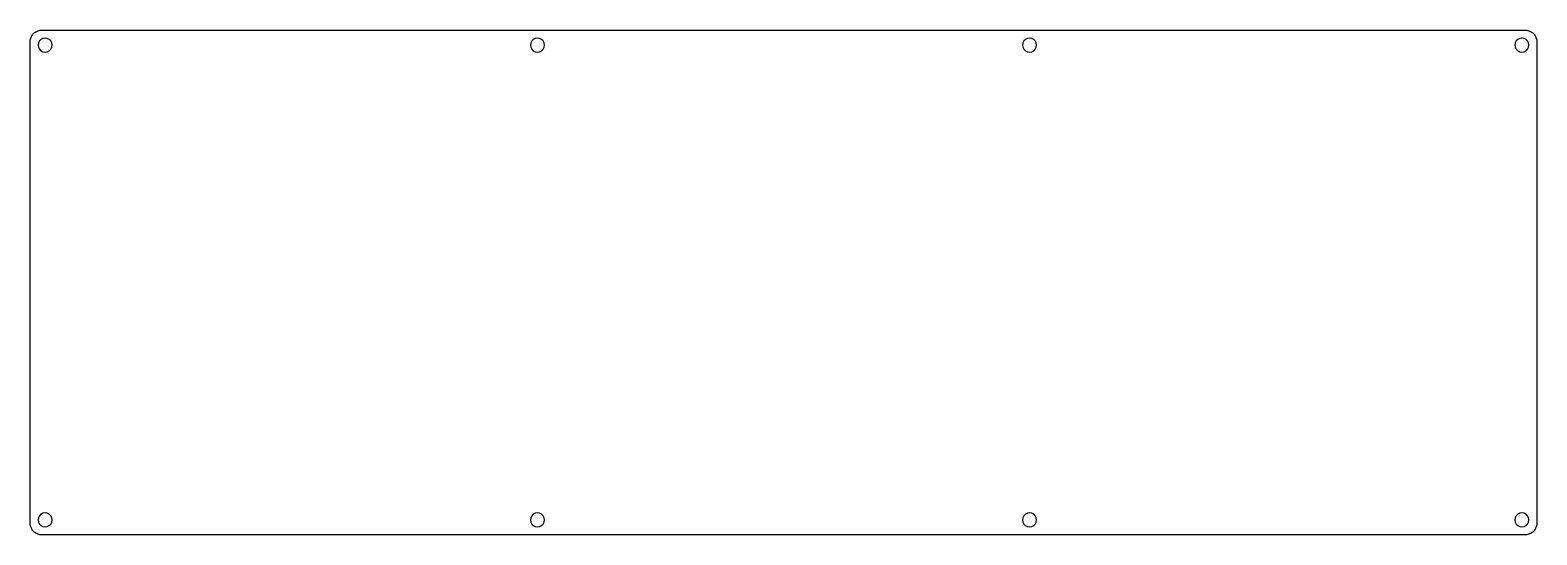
# Model space of a CAD drawing. Extents: x 0 to 258, y 0 to 87.
import ezdxf

# ---------------------------------------------------------------- set-up
doc = ezdxf.new("R2010")
doc.units = 0
doc.header["$MEASUREMENT"] = 0

msp = doc.modelspace()

# ---------------------------------------------------------------- linework, layer by layer
at = {"color": 0}
for p, q in [((0.119889, 85.0015), (0.150206, 85.1546)), ((0.150206, 85.1546), (0.192925, 85.3073)), ((0.192925, 85.3073), (0.248047, 85.4534)), ((0.248047, 85.4534), (0.312815, 85.5955)), ((0.312815, 85.5955), (0.389985, 85.7331)), ((0.389985, 85.7331), (0.4768, 85.8643)), ((0.4768, 85.8643), (0.574643, 85.9868)), ((0.574643, 85.9868), (0.680752, 86.1025)), ((0.680752, 86.1025), (0.796505, 86.2087)), ((0.796505, 86.2087), (0.919152, 86.3064)), ((0.919152, 86.3064), (1.05006, 86.3935)), ((1.05006, 86.3935), (1.18787, 86.4704)), ((1.18787, 86.4704), (1.32981, 86.5353)), ((1.32981, 86.5353), (1.47588, 86.5904)), ((1.47588, 86.5904), (1.62884, 86.6331)), ((1.62884, 86.6331), (1.7818, 86.6634)), ((1.94303, 85.1048), (1.67845, 84.8402)), ((1.7818, 86.6634), (1.9389, 86.6814)), ((1.9389, 86.6814), (2.096, 86.6881)), ((2.2779, 85.2745), (1.94303, 85.1048)), ((2.096, 86.6881), (255.851, 86.6881)), ((2.64721, 85.3338), (2.2779, 85.2745)), ((3.0179, 85.2745), (2.64721, 85.3338)), ((3.35139, 85.1048), (3.0179, 85.2745)), ((3.61597, 84.8402), (3.35139, 85.1048)), ((86.1603, 85.1048), (85.8957, 84.8402)), ((86.4941, 85.2745), (86.1603, 85.1048)), ((86.8645, 85.3324), (86.4941, 85.2745)), ((87.2338, 85.2745), (86.8645, 85.3324)), ((87.569, 85.1048), (87.2338, 85.2745)), ((87.8336, 84.8402), (87.569, 85.1048)), ((170.378, 85.1048), (170.112, 84.8402)), ((170.711, 85.2745), (170.378, 85.1048)), ((171.082, 85.3324), (170.711, 85.2745)), ((171.451, 85.2745), (171.082, 85.3324)), ((171.785, 85.1048), (171.451, 85.2745)), ((172.051, 84.8402), (171.785, 85.1048)), ((254.594, 85.1048), (254.328, 84.8402)), ((254.929, 85.2745), (254.594, 85.1048)), ((255.298, 85.3324), (254.929, 85.2745)), ((255.668, 85.2745), (255.298, 85.3324)), ((256.001, 85.1048), (255.668, 85.2745)), ((255.851, 86.6881), (256.007, 86.6814)), ((256.267, 84.8402), (256.001, 85.1048)), ((256.007, 86.6814), (256.162, 86.6634)), ((256.162, 86.6634), (256.316, 86.6331)), ((256.316, 86.6331), (256.469, 86.5904)), ((256.469, 86.5904), (256.617, 86.5353)), ((256.617, 86.5353), (256.759, 86.4704)), ((256.759, 86.4704), (256.895, 86.3935)), ((256.895, 86.3935), (257.026, 86.3064)), ((257.026, 86.3064), (257.149, 86.2087)), ((257.149, 86.2087), (257.266, 86.1025)), ((257.266, 86.1025), (257.372, 85.9868)), ((257.372, 85.9868), (257.47, 85.8643)), ((257.47, 85.8643), (257.557, 85.7331)), ((257.557, 85.7331), (257.634, 85.5955)), ((257.634, 85.5955), (257.699, 85.4534)), ((257.699, 85.4534), (257.754, 85.3073)), ((257.754, 85.3073), (257.795, 85.1546)), ((257.795, 85.1546), (257.827, 85.0015)), ((0.095085, 84.6875), (0.101975, 84.8445)), ((0.095085, 2.38125), (0.095085, 84.6875)), ((0.101975, 84.8445), (0.119889, 85.0015)), ((1.50895, 84.5054), (1.4497, 84.1361)), ((1.4497, 84.1361), (1.50895, 83.7653)), ((1.67845, 84.8402), (1.50895, 84.5054)), ((1.50895, 83.7653), (1.67845, 83.4319)), ((1.67845, 83.4319), (1.94303, 83.1674)), ((1.94303, 83.1674), (2.2779, 82.9966)), ((2.2779, 82.9966), (2.64721, 82.9388)), ((2.64721, 82.9388), (3.0179, 82.9966)), ((3.0179, 82.9966), (3.35139, 83.1674)), ((3.35139, 83.1674), (3.61597, 83.4319)), ((3.78686, 84.5054), (3.61597, 84.8402)), ((3.61597, 83.4319), (3.78686, 83.7653)), ((3.84471, 84.1361), (3.78686, 84.5054)), ((3.78686, 83.7653), (3.84471, 84.1361)), ((85.725, 84.5054), (85.6671, 84.1361)), ((85.6671, 84.1361), (85.725, 83.7653)), ((85.8957, 84.8402), (85.725, 84.5054)), ((85.725, 83.7653), (85.8957, 83.4319)), ((85.8957, 83.4319), (86.1603, 83.1674)), ((86.1603, 83.1674), (86.4941, 82.9966)), ((86.4941, 82.9966), (86.8645, 82.9374)), ((86.8645, 82.9374), (87.2338, 82.9966)), ((87.2338, 82.9966), (87.569, 83.1674)), ((87.569, 83.1674), (87.8336, 83.4319)), ((88.0029, 84.5054), (87.8336, 84.8402)), ((87.8336, 83.4319), (88.0029, 83.7653)), ((88.0622, 84.1361), (88.0029, 84.5054)), ((88.0029, 83.7653), (88.0622, 84.1361)), ((169.943, 84.5054), (169.885, 84.1361)), ((169.885, 84.1361), (169.943, 83.7653)), ((170.112, 84.8402), (169.943, 84.5054)), ((169.943, 83.7653), (170.112, 83.4319)), ((170.112, 83.4319), (170.378, 83.1674)), ((170.378, 83.1674), (170.711, 82.9966)), ((170.711, 82.9966), (171.082, 82.9374)), ((171.082, 82.9374), (171.451, 82.9966)), ((171.451, 82.9966), (171.785, 83.1674)), ((171.785, 83.1674), (172.051, 83.4319)), ((172.22, 84.5054), (172.051, 84.8402)), ((172.051, 83.4319), (172.22, 83.7653)), ((172.28, 84.1361), (172.22, 84.5054)), ((172.22, 83.7653), (172.28, 84.1361)), ((254.16, 84.5054), (254.101, 84.1361)), ((254.101, 84.1361), (254.16, 83.7653)), ((254.328, 84.8402), (254.16, 84.5054)), ((254.16, 83.7653), (254.328, 83.4319)), ((254.328, 83.4319), (254.594, 83.1674)), ((254.594, 83.1674), (254.929, 82.9966)), ((254.929, 82.9966), (255.298, 82.9374)), ((255.298, 82.9374), (255.668, 82.9966)), ((255.668, 82.9966), (256.001, 83.1674)), ((256.001, 83.1674), (256.267, 83.4319)), ((256.436, 84.5054), (256.267, 84.8402)), ((256.267, 83.4319), (256.436, 83.7653)), ((256.497, 84.1361), (256.436, 84.5054)), ((256.436, 83.7653), (256.497, 84.1361)), ((257.827, 85.0015), (257.845, 84.8445)), ((257.845, 84.8445), (257.852, 84.6875)), ((257.852, 84.6875), (257.852, 2.38263)), ((1.50895, 3.30454), (1.4497, 2.93522)), ((1.4497, 2.93522), (1.50895, 2.56453)), ((1.67845, 3.6394), (1.50895, 3.30454)), ((1.94303, 3.90398), (1.67845, 3.6394)), ((2.2779, 4.07349), (1.94303, 3.90398)), ((2.64721, 4.13272), (2.2779, 4.07349)), ((3.0179, 4.07349), (2.64721, 4.13272)), ((3.35139, 3.90398), (3.0179, 4.07349)), ((3.61597, 3.6394), (3.35139, 3.90398)), ((3.78686, 3.30454), (3.61597, 3.6394)), ((3.84471, 2.93522), (3.78686, 3.30454)), ((3.78686, 2.56453), (3.84471, 2.93522)), ((85.725, 3.30454), (85.6671, 2.93522)), ((85.6671, 2.93522), (85.725, 2.56453)), ((85.8957, 3.6394), (85.725, 3.30454)), ((86.1603, 3.90398), (85.8957, 3.6394)), ((86.4941, 4.07349), (86.1603, 3.90398)), ((86.8645, 4.13272), (86.4941, 4.07349)), ((87.2338, 4.07349), (86.8645, 4.13272)), ((87.569, 3.90398), (87.2338, 4.07349)), ((87.8336, 3.6394), (87.569, 3.90398)), ((88.0029, 3.30454), (87.8336, 3.6394)), ((88.0622, 2.93522), (88.0029, 3.30454)), ((88.0029, 2.56453), (88.0622, 2.93522)), ((169.943, 3.30454), (169.885, 2.93522)), ((169.885, 2.93522), (169.943, 2.56453)), ((170.112, 3.6394), (169.943, 3.30454)), ((170.378, 3.90398), (170.112, 3.6394)), ((170.711, 4.07349), (170.378, 3.90398)), ((171.082, 4.13272), (170.711, 4.07349)), ((171.451, 4.07349), (171.082, 4.13272)), ((171.785, 3.90398), (171.451, 4.07349)), ((172.051, 3.6394), (171.785, 3.90398)), ((172.22, 3.30454), (172.051, 3.6394)), ((172.28, 2.93522), (172.22, 3.30454)), ((172.22, 2.56453), (172.28, 2.93522)), ((254.16, 3.30454), (254.101, 2.93522)), ((254.101, 2.93522), (254.16, 2.56453)), ((254.328, 3.6394), (254.16, 3.30454)), ((254.594, 3.90398), (254.328, 3.6394)), ((254.929, 4.07349), (254.594, 3.90398)), ((255.298, 4.13272), (254.929, 4.07349)), ((255.668, 4.07349), (255.298, 4.13272)), ((256.001, 3.90398), (255.668, 4.07349)), ((256.267, 3.6394), (256.001, 3.90398)), ((256.436, 3.30454), (256.267, 3.6394)), ((256.497, 2.93522), (256.436, 3.30454)), ((256.436, 2.56453), (256.497, 2.93522)), ((0.101975, 2.22553), (0.095085, 2.38125)), ((0.119889, 2.06981), (0.101975, 2.22553)), ((0.150206, 1.91547), (0.119889, 2.06981)), ((0.192925, 1.76389), (0.150206, 1.91547)), ((0.248047, 1.61644), (0.192925, 1.76389)), ((0.312815, 1.4745), (0.248047, 1.61644)), ((0.389985, 1.33808), (0.312815, 1.4745)), ((0.4768, 1.20716), (0.389985, 1.33808)), ((0.574643, 1.08452), (0.4768, 1.20716)), ((0.680752, 0.967384), (0.574643, 1.08452)), ((0.796505, 0.861275), (0.680752, 0.967384)), ((0.919152, 0.763432), (0.796505, 0.861275)), ((1.05006, 0.676617), (0.919152, 0.763432)), ((1.18787, 0.599447), (1.05006, 0.676617)), ((1.32981, 0.534681), (1.18787, 0.599447)), ((1.47588, 0.479559), (1.32981, 0.534681)), ((1.62884, 0.438217), (1.47588, 0.479559)), ((1.50895, 2.56453), (1.67845, 2.23104)), ((1.7818, 0.40652), (1.62884, 0.438217)), ((1.67845, 2.23104), (1.94303, 1.96646)), ((1.9389, 0.388606), (1.7818, 0.40652)), ((2.096, 0.383096), (1.9389, 0.388606)), ((1.94303, 1.96646), (2.2779, 1.79558)), ((255.851, 0.383096), (2.096, 0.383096)), ((2.2779, 1.79558), (2.64721, 1.73771)), ((2.64721, 1.73771), (3.0179, 1.79558)), ((3.0179, 1.79558), (3.35139, 1.96646)), ((3.35139, 1.96646), (3.61597, 2.23104)), ((3.61597, 2.23104), (3.78686, 2.56453)), ((85.725, 2.56453), (85.8957, 2.23104)), ((85.8957, 2.23104), (86.1603, 1.96646)), ((86.1603, 1.96646), (86.4941, 1.79558)), ((86.4941, 1.79558), (86.8645, 1.73771)), ((86.8645, 1.73771), (87.2338, 1.79558)), ((87.2338, 1.79558), (87.569, 1.96646)), ((87.569, 1.96646), (87.8336, 2.23104)), ((87.8336, 2.23104), (88.0029, 2.56453)), ((169.943, 2.56453), (170.112, 2.23104)), ((170.112, 2.23104), (170.378, 1.96646)), ((170.378, 1.96646), (170.711, 1.79558)), ((170.711, 1.79558), (171.082, 1.73771)), ((171.082, 1.73771), (171.451, 1.79558)), ((171.451, 1.79558), (171.785, 1.96646)), ((171.785, 1.96646), (172.051, 2.23104)), ((172.051, 2.23104), (172.22, 2.56453)), ((254.16, 2.56453), (254.328, 2.23104)), ((254.328, 2.23104), (254.594, 1.96646)), ((254.594, 1.96646), (254.929, 1.79558)), ((254.929, 1.79558), (255.298, 1.73771)), ((255.298, 1.73771), (255.668, 1.79558)), ((255.668, 1.79558), (256.001, 1.96646)), ((256.007, 0.388606), (255.851, 0.383096)), ((256.001, 1.96646), (256.267, 2.23104)), ((256.162, 0.40652), (256.007, 0.388606)), ((256.316, 0.438217), (256.162, 0.40652)), ((256.267, 2.23104), (256.436, 2.56453)), ((256.469, 0.479559), (256.316, 0.438217)), ((256.617, 0.534681), (256.469, 0.479559)), ((256.759, 0.599447), (256.617, 0.534681)), ((256.895, 0.676617), (256.759, 0.599447)), ((257.026, 0.763432), (256.895, 0.676617)), ((257.149, 0.861275), (257.026, 0.763432)), ((257.266, 0.967384), (257.149, 0.861275)), ((257.372, 1.08452), (257.266, 0.967384)), ((257.47, 1.20716), (257.372, 1.08452)), ((257.557, 1.33808), (257.47, 1.20716)), ((257.634, 1.4745), (257.557, 1.33808)), ((257.699, 1.61644), (257.634, 1.4745)), ((257.754, 1.76389), (257.699, 1.61644)), ((257.795, 1.91547), (257.754, 1.76389)), ((257.827, 2.06981), (257.795, 1.91547)), ((257.845, 2.22553), (257.827, 2.06981)), ((257.852, 2.38263), (257.845, 2.22553))]:
    msp.add_line(p, q, dxfattribs=at)

doc.saveas('drawing.dxf')
